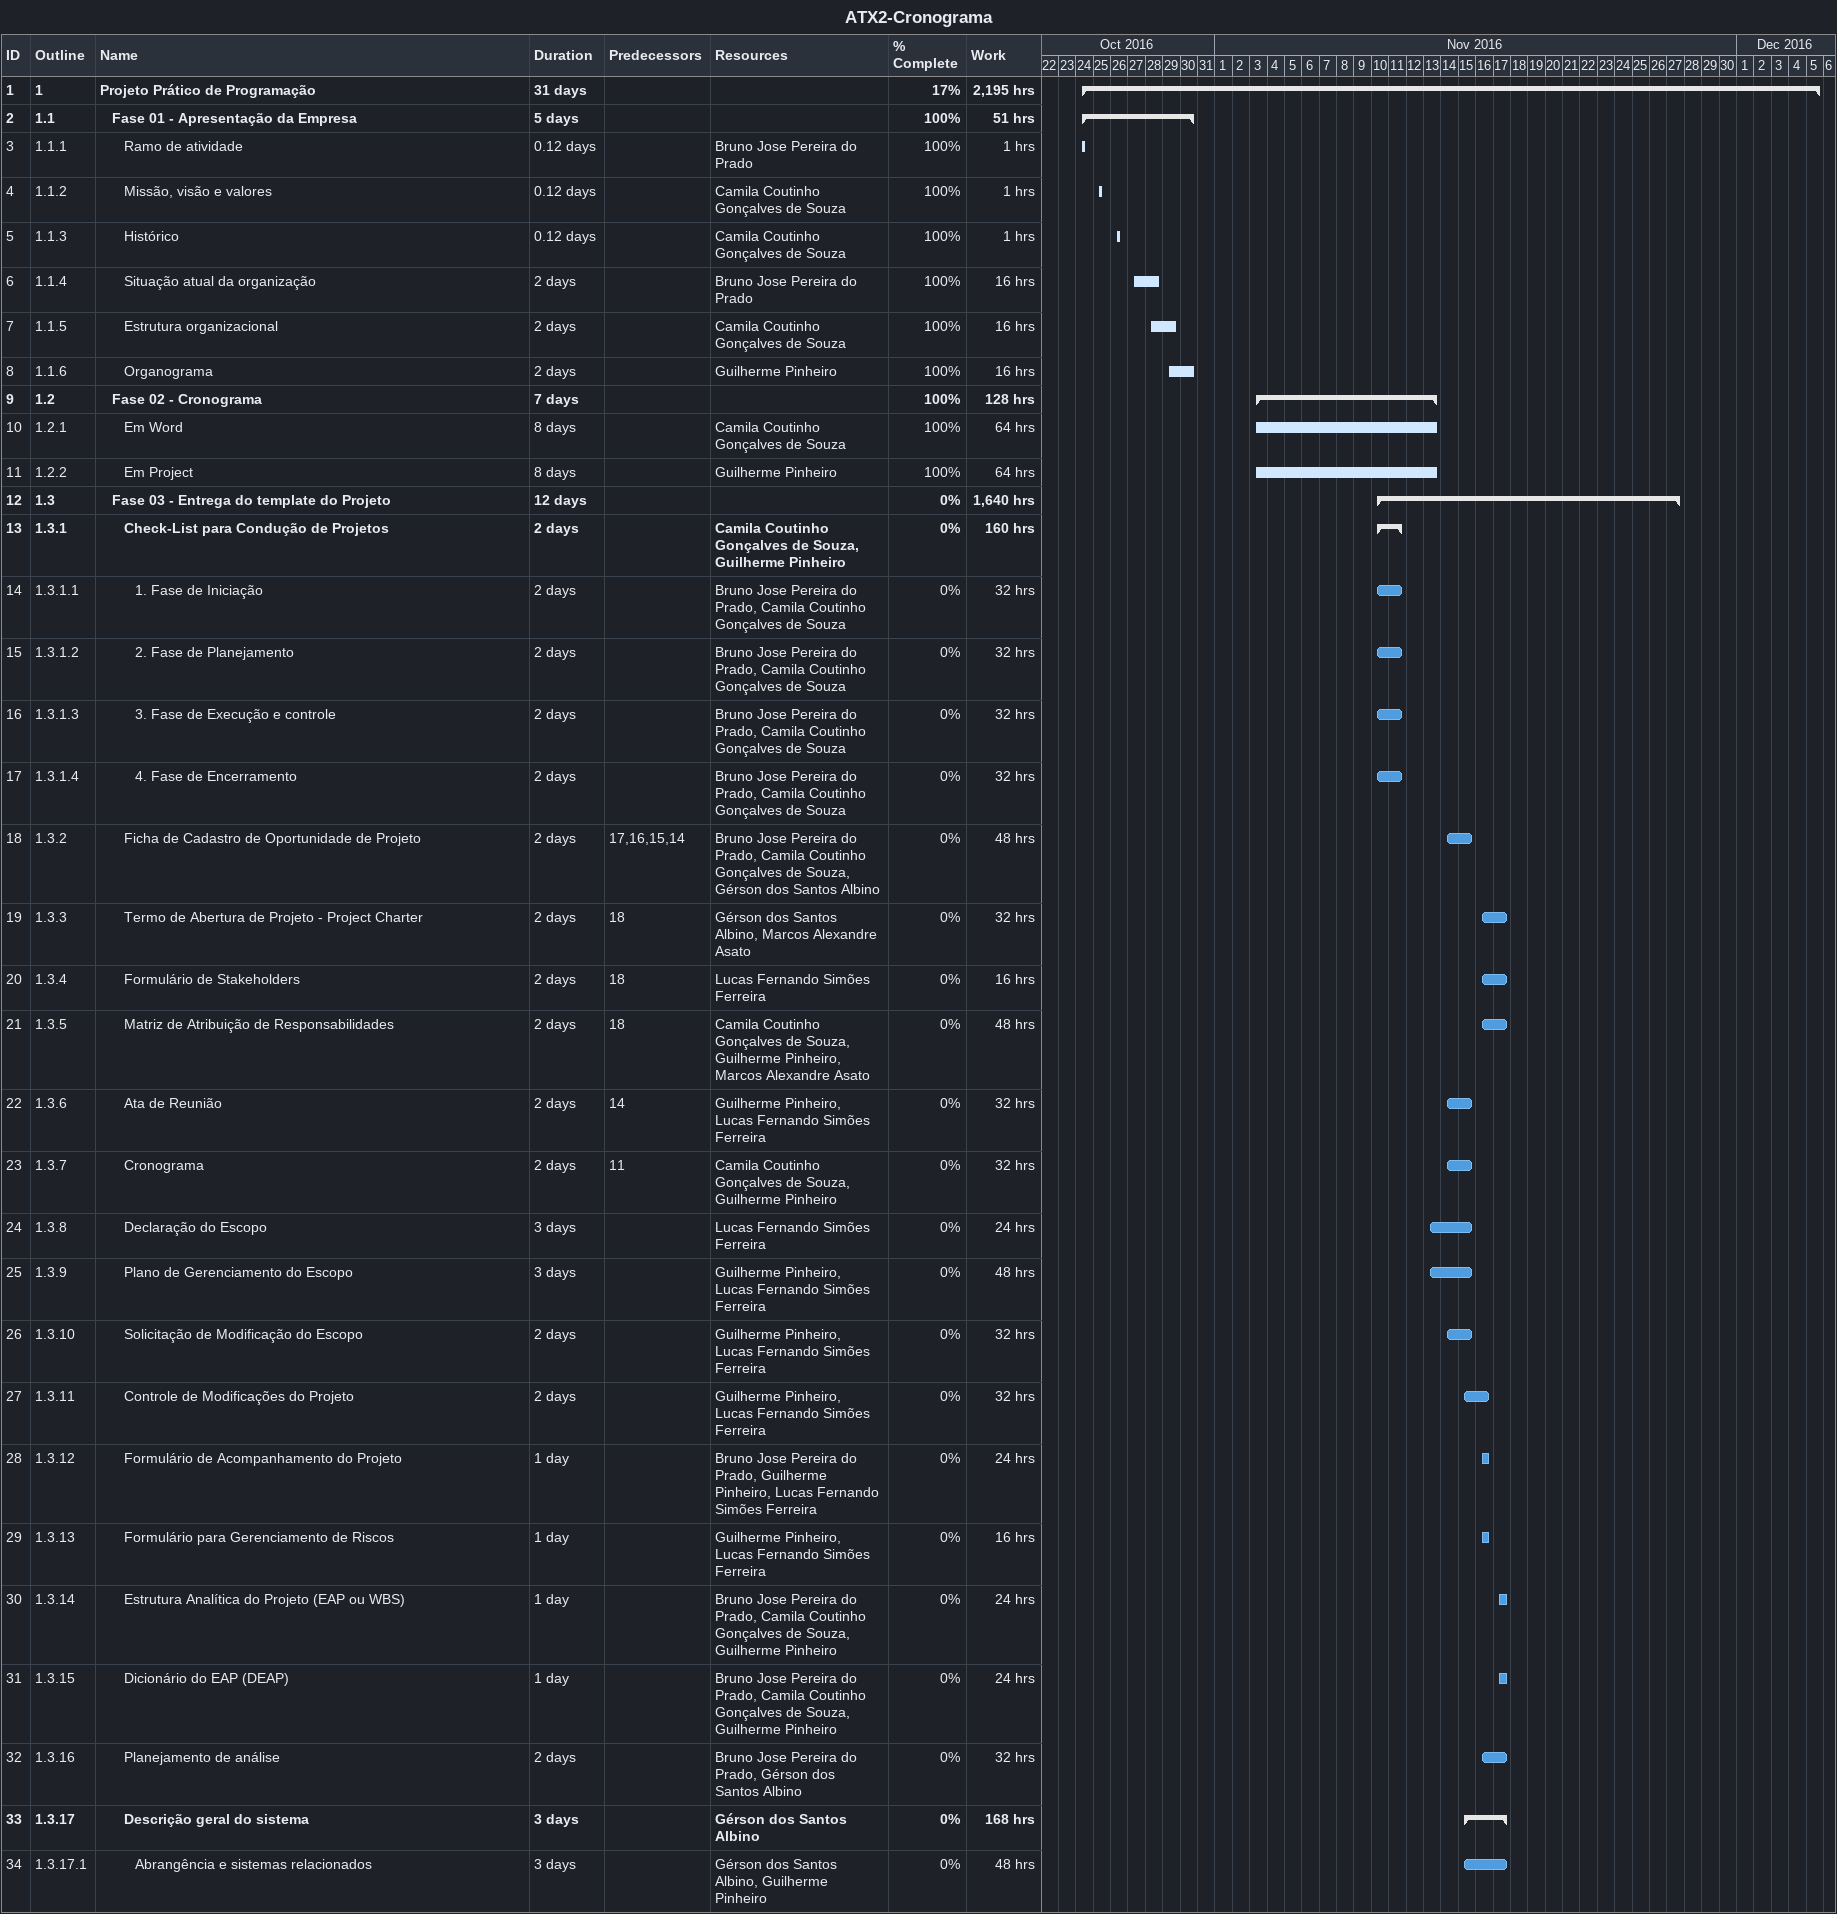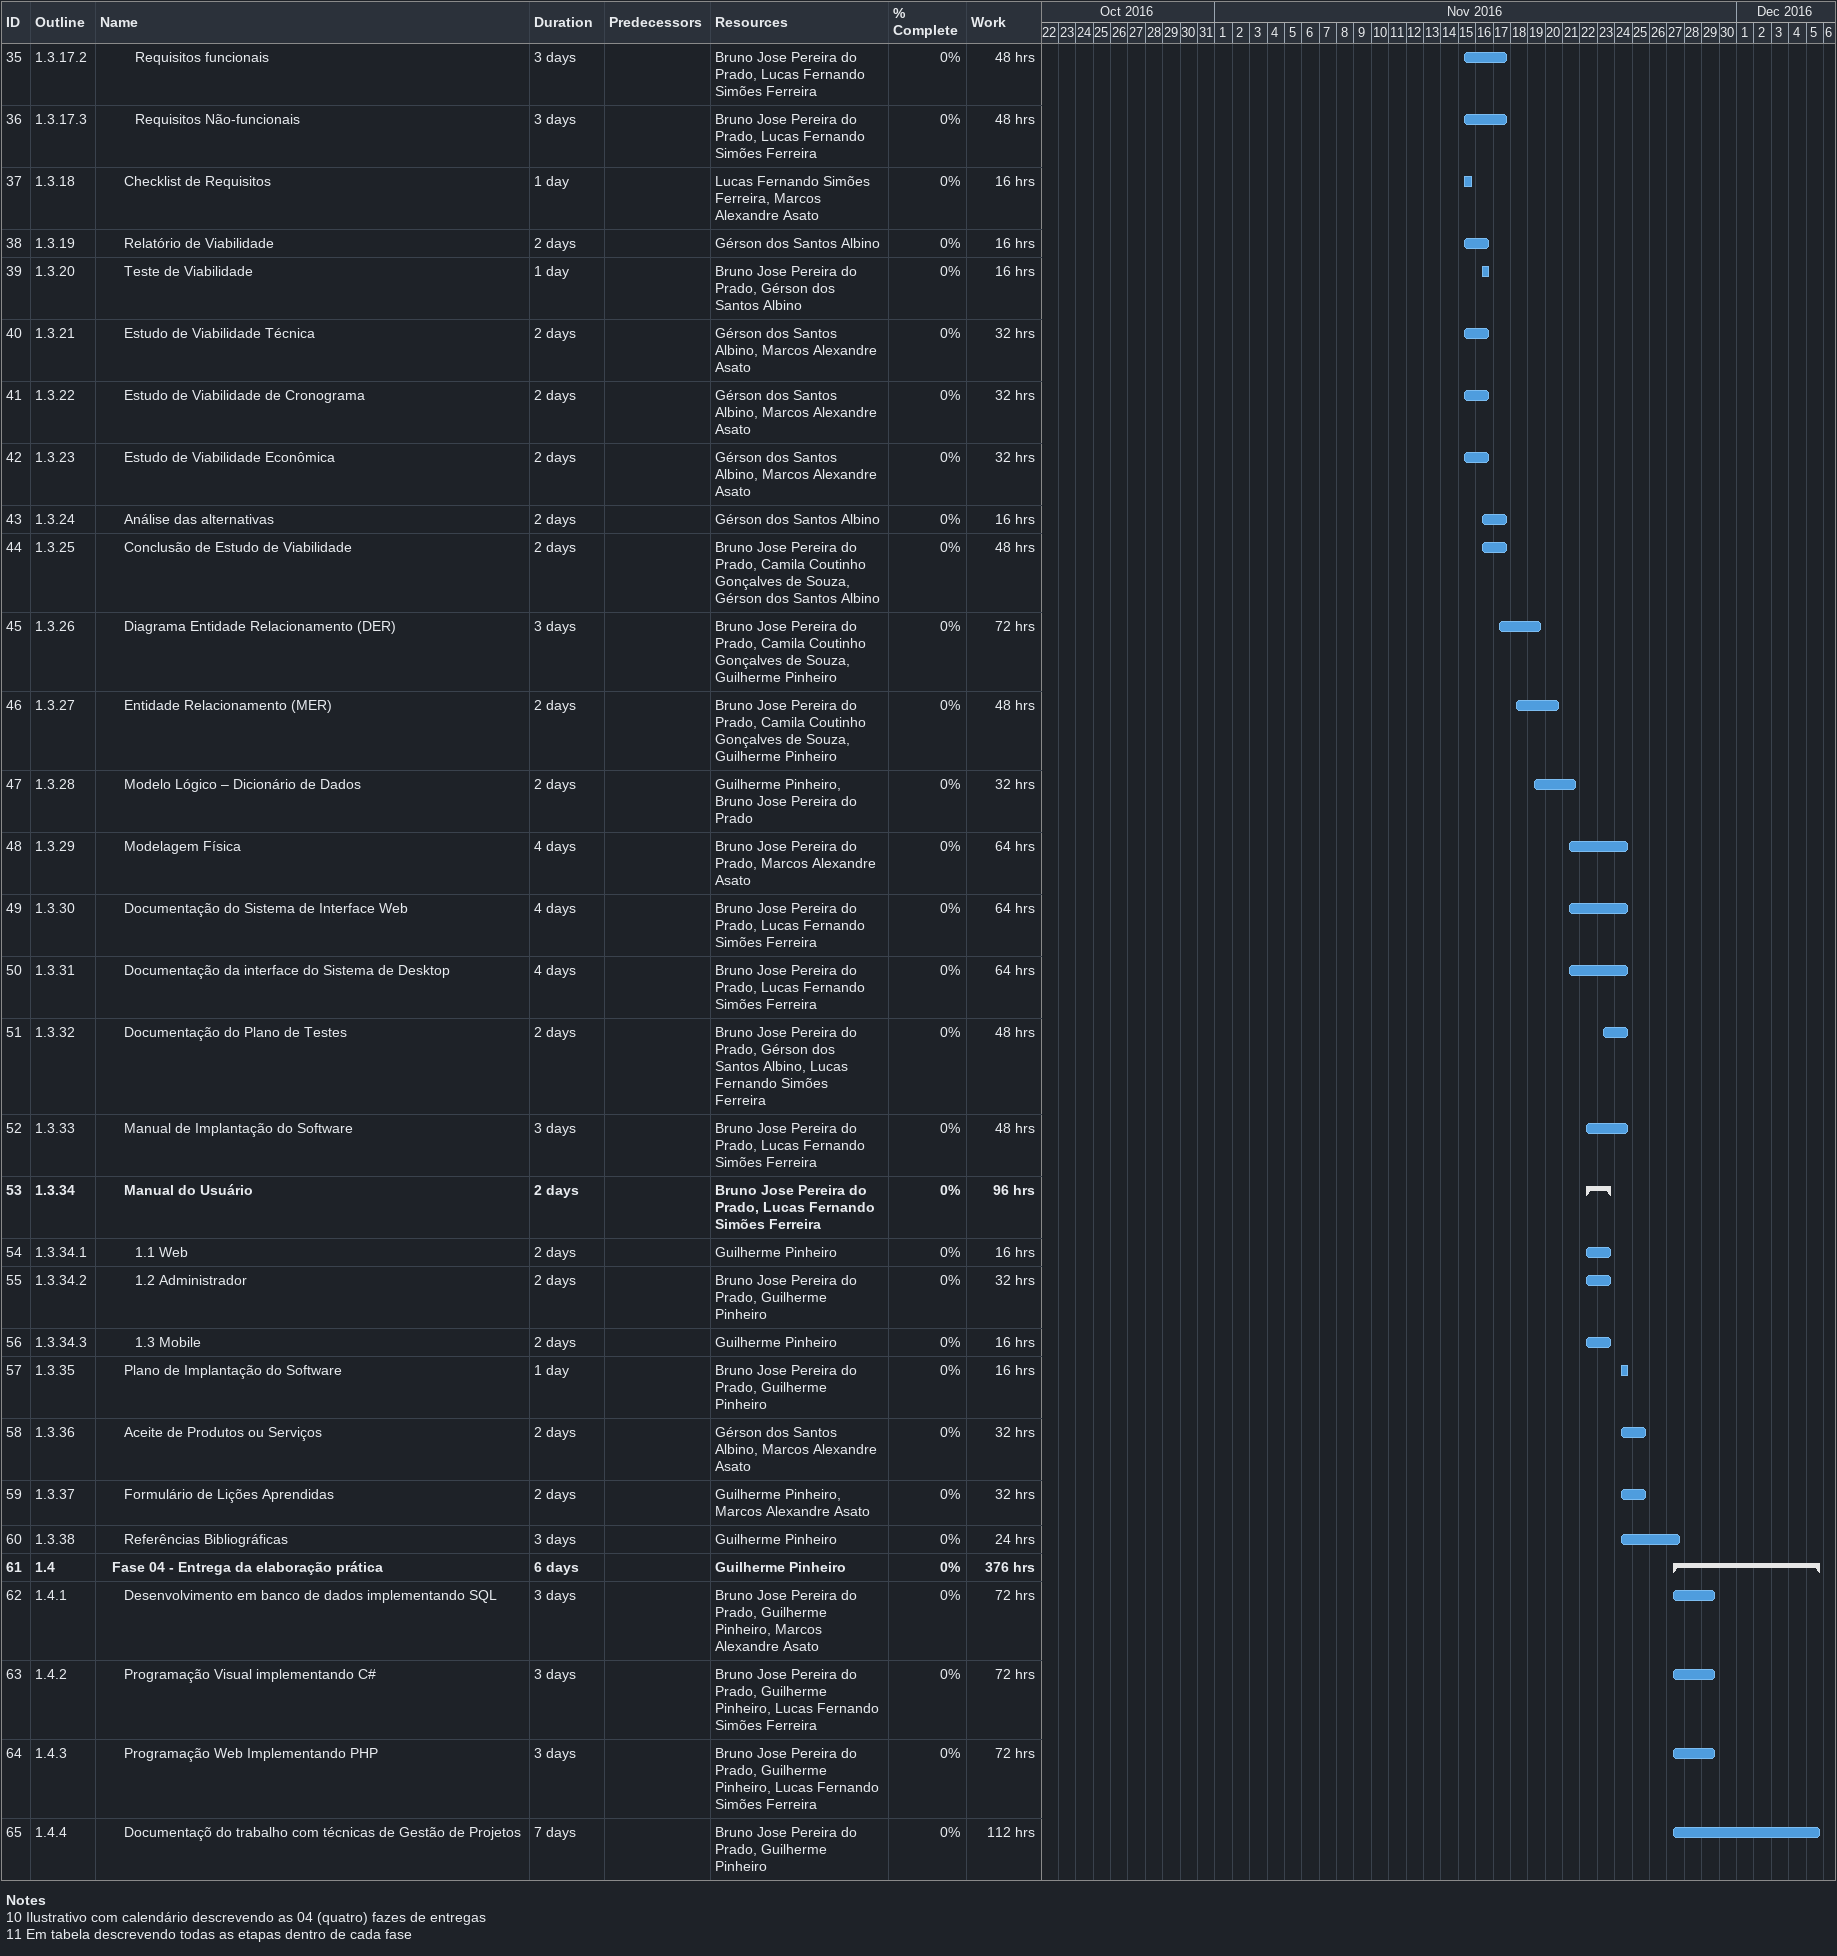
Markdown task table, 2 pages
ATX2-Cronograma

| ID | WBS | Task | Duration | Start | Finish | Predecessors | Resources | % complete | Work (h) |
|---|---|---|---|---|---|---|---|---|---|
| 1 | 1 | **Projeto Prático de Programação** | 31d | 2016-10-24 | 2016-12-05 |  |  | 17 | 2195 |
| 2 | 1.1 | **Fase 01 - Apresentação da Empresa** | 5d | 2016-10-24 | 2016-10-30 |  |  | 100 | 51 |
| 3 | 1.1.1 | Ramo de atividade | 0.12d | 2016-10-24 | 2016-10-24 |  | Bruno Jose Pereira do Prado | 100 | 1 |
| 4 | 1.1.2 | Missão, visão e valores | 0.12d | 2016-10-25 | 2016-10-25 |  | Camila Coutinho Gonçalves de Souza | 100 | 1 |
| 5 | 1.1.3 | Histórico | 0.12d | 2016-10-26 | 2016-10-26 |  | Camila Coutinho Gonçalves de Souza | 100 | 1 |
| 6 | 1.1.4 | Situação atual da organização | 2d | 2016-10-27 | 2016-10-28 |  | Bruno Jose Pereira do Prado | 100 | 16 |
| 7 | 1.1.5 | Estrutura organizacional | 2d | 2016-10-28 | 2016-10-29 |  | Camila Coutinho Gonçalves de Souza | 100 | 16 |
| 8 | 1.1.6 | Organograma | 2d | 2016-10-29 | 2016-10-30 |  | Guilherme Pinheiro | 100 | 16 |
| 9 | 1.2 | **Fase 02 - Cronograma** | 7d | 2016-11-03 | 2016-11-13 |  |  | 100 | 128 |
| 10 | 1.2.1 | Em Word | 8d | 2016-11-03 | 2016-11-13 |  | Camila Coutinho Gonçalves de Souza | 100 | 64 |
| 11 | 1.2.2 | Em Project | 8d | 2016-11-03 | 2016-11-13 |  | Guilherme Pinheiro | 100 | 64 |
| 12 | 1.3 | **Fase 03 - Entrega do template do Projeto** | 12d | 2016-11-10 | 2016-11-27 |  |  | 0 | 1640 |
| 13 | 1.3.1 | **Check-List para Condução de Projetos** | 2d | 2016-11-10 | 2016-11-11 |  | Camila Coutinho Gonçalves de Souza, Guilherme Pinheiro | 0 | 160 |
| 14 | 1.3.1.1 | 1. Fase de Iniciação | 2d | 2016-11-10 | 2016-11-11 |  | Bruno Jose Pereira do Prado, Camila Coutinho Gonçalves de Souza | 0 | 32 |
| 15 | 1.3.1.2 | 2. Fase de Planejamento | 2d | 2016-11-10 | 2016-11-11 |  | Bruno Jose Pereira do Prado, Camila Coutinho Gonçalves de Souza | 0 | 32 |
| 16 | 1.3.1.3 | 3. Fase de Execução e controle | 2d | 2016-11-10 | 2016-11-11 |  | Bruno Jose Pereira do Prado, Camila Coutinho Gonçalves de Souza | 0 | 32 |
| 17 | 1.3.1.4 | 4. Fase de Encerramento | 2d | 2016-11-10 | 2016-11-11 |  | Bruno Jose Pereira do Prado, Camila Coutinho Gonçalves de Souza | 0 | 32 |
| 18 | 1.3.2 | Ficha de Cadastro de Oportunidade de Projeto | 2d | 2016-11-14 | 2016-11-15 | 17, 16, 15, 14 | Bruno Jose Pereira do Prado, Camila Coutinho Gonçalves de Souza, Gérson dos Santos Albino | 0 | 48 |
| 19 | 1.3.3 | Termo de Abertura de Projeto - Project Charter | 2d | 2016-11-16 | 2016-11-17 | 18 | Gérson dos Santos Albino, Marcos Alexandre Asato | 0 | 32 |
| 20 | 1.3.4 | Formulário de Stakeholders | 2d | 2016-11-16 | 2016-11-17 | 18 | Lucas Fernando Simões Ferreira | 0 | 16 |
| 21 | 1.3.5 | Matriz de Atribuição de Responsabilidades | 2d | 2016-11-16 | 2016-11-17 | 18 | Camila Coutinho Gonçalves de Souza, Guilherme Pinheiro, Marcos Alexandre Asato | 0 | 48 |
| 22 | 1.3.6 | Ata de Reunião | 2d | 2016-11-14 | 2016-11-15 | 14 | Guilherme Pinheiro, Lucas Fernando Simões Ferreira | 0 | 32 |
| 23 | 1.3.7 | Cronograma | 2d | 2016-11-14 | 2016-11-15 | 11 | Camila Coutinho Gonçalves de Souza, Guilherme Pinheiro | 0 | 32 |
| 24 | 1.3.8 | Declaração do Escopo | 3d | 2016-11-13 | 2016-11-15 |  | Lucas Fernando Simões Ferreira | 0 | 24 |
| 25 | 1.3.9 | Plano de Gerenciamento do Escopo | 3d | 2016-11-13 | 2016-11-15 |  | Guilherme Pinheiro, Lucas Fernando Simões Ferreira | 0 | 48 |
| 26 | 1.3.10 | Solicitação de Modificação do Escopo | 2d | 2016-11-14 | 2016-11-15 |  | Guilherme Pinheiro, Lucas Fernando Simões Ferreira | 0 | 32 |
| 27 | 1.3.11 | Controle de Modificações do Projeto | 2d | 2016-11-15 | 2016-11-16 |  | Guilherme Pinheiro, Lucas Fernando Simões Ferreira | 0 | 32 |
| 28 | 1.3.12 | Formulário de Acompanhamento do Projeto | 1d | 2016-11-16 | 2016-11-16 |  | Bruno Jose Pereira do Prado, Guilherme Pinheiro, Lucas Fernando Simões Ferreira | 0 | 24 |
| 29 | 1.3.13 | Formulário para Gerenciamento de Riscos | 1d | 2016-11-16 | 2016-11-16 |  | Guilherme Pinheiro, Lucas Fernando Simões Ferreira | 0 | 16 |
| 30 | 1.3.14 | Estrutura Analítica do Projeto (EAP ou WBS) | 1d | 2016-11-17 | 2016-11-17 |  | Bruno Jose Pereira do Prado, Camila Coutinho Gonçalves de Souza, Guilherme Pinheiro | 0 | 24 |
| 31 | 1.3.15 | Dicionário do EAP (DEAP) | 1d | 2016-11-17 | 2016-11-17 |  | Bruno Jose Pereira do Prado, Camila Coutinho Gonçalves de Souza, Guilherme Pinheiro | 0 | 24 |
| 32 | 1.3.16 | Planejamento de análise | 2d | 2016-11-16 | 2016-11-17 |  | Bruno Jose Pereira do Prado, Gérson dos Santos Albino | 0 | 32 |
| 33 | 1.3.17 | **Descrição geral do sistema** | 3d | 2016-11-15 | 2016-11-17 |  | Gérson dos Santos Albino | 0 | 168 |
| 34 | 1.3.17.1 | Abrangência e sistemas relacionados | 3d | 2016-11-15 | 2016-11-17 |  | Gérson dos Santos Albino, Guilherme Pinheiro | 0 | 48 |
| 35 | 1.3.17.2 | Requisitos funcionais | 3d | 2016-11-15 | 2016-11-17 |  | Bruno Jose Pereira do Prado, Lucas Fernando Simões Ferreira | 0 | 48 |
| 36 | 1.3.17.3 | Requisitos Não-funcionais | 3d | 2016-11-15 | 2016-11-17 |  | Bruno Jose Pereira do Prado, Lucas Fernando Simões Ferreira | 0 | 48 |
| 37 | 1.3.18 | Checklist de Requisitos | 1d | 2016-11-15 | 2016-11-15 |  | Lucas Fernando Simões Ferreira, Marcos Alexandre Asato | 0 | 16 |
| 38 | 1.3.19 | Relatório de Viabilidade | 2d | 2016-11-15 | 2016-11-16 |  | Gérson dos Santos Albino | 0 | 16 |
| 39 | 1.3.20 | Teste de Viabilidade | 1d | 2016-11-16 | 2016-11-16 |  | Bruno Jose Pereira do Prado, Gérson dos Santos Albino | 0 | 16 |
| 40 | 1.3.21 | Estudo de Viabilidade Técnica | 2d | 2016-11-15 | 2016-11-16 |  | Gérson dos Santos Albino, Marcos Alexandre Asato | 0 | 32 |
| 41 | 1.3.22 | Estudo de Viabilidade de Cronograma | 2d | 2016-11-15 | 2016-11-16 |  | Gérson dos Santos Albino, Marcos Alexandre Asato | 0 | 32 |
| 42 | 1.3.23 | Estudo de Viabilidade Econômica | 2d | 2016-11-15 | 2016-11-16 |  | Gérson dos Santos Albino, Marcos Alexandre Asato | 0 | 32 |
| 43 | 1.3.24 | Análise das alternativas | 2d | 2016-11-16 | 2016-11-17 |  | Gérson dos Santos Albino | 0 | 16 |
| 44 | 1.3.25 | Conclusão de Estudo de Viabilidade | 2d | 2016-11-16 | 2016-11-17 |  | Bruno Jose Pereira do Prado, Camila Coutinho Gonçalves de Souza, Gérson dos Santos Albino | 0 | 48 |
| 45 | 1.3.26 | Diagrama Entidade Relacionamento (DER) | 3d | 2016-11-17 | 2016-11-19 |  | Bruno Jose Pereira do Prado, Camila Coutinho Gonçalves de Souza, Guilherme Pinheiro | 0 | 72 |
| 46 | 1.3.27 | Entidade Relacionamento (MER) | 2d | 2016-11-18 | 2016-11-20 |  | Bruno Jose Pereira do Prado, Camila Coutinho Gonçalves de Souza, Guilherme Pinheiro | 0 | 48 |
| 47 | 1.3.28 | Modelo Lógico – Dicionário de Dados | 2d | 2016-11-19 | 2016-11-21 |  | Guilherme Pinheiro, Bruno Jose Pereira do Prado | 0 | 32 |
| 48 | 1.3.29 | Modelagem Física | 4d | 2016-11-21 | 2016-11-24 |  | Bruno Jose Pereira do Prado, Marcos Alexandre Asato | 0 | 64 |
| 49 | 1.3.30 | Documentação do Sistema de Interface Web | 4d | 2016-11-21 | 2016-11-24 |  | Bruno Jose Pereira do Prado, Lucas Fernando Simões Ferreira | 0 | 64 |
| 50 | 1.3.31 | Documentação da interface do Sistema de Desktop | 4d | 2016-11-21 | 2016-11-24 |  | Bruno Jose Pereira do Prado, Lucas Fernando Simões Ferreira | 0 | 64 |
| 51 | 1.3.32 | Documentação do Plano de Testes | 2d | 2016-11-23 | 2016-11-24 |  | Bruno Jose Pereira do Prado, Gérson dos Santos Albino, Lucas Fernando Simões Ferreira | 0 | 48 |
| 52 | 1.3.33 | Manual de Implantação do Software | 3d | 2016-11-22 | 2016-11-24 |  | Bruno Jose Pereira do Prado, Lucas Fernando Simões Ferreira | 0 | 48 |
| 53 | 1.3.34 | **Manual do Usuário** | 2d | 2016-11-22 | 2016-11-23 |  | Bruno Jose Pereira do Prado, Lucas Fernando Simões Ferreira | 0 | 96 |
| 54 | 1.3.34.1 | 1.1 Web | 2d | 2016-11-22 | 2016-11-23 |  | Guilherme Pinheiro | 0 | 16 |
| 55 | 1.3.34.2 | 1.2 Administrador | 2d | 2016-11-22 | 2016-11-23 |  | Bruno Jose Pereira do Prado, Guilherme Pinheiro | 0 | 32 |
| 56 | 1.3.34.3 | 1.3 Mobile | 2d | 2016-11-22 | 2016-11-23 |  | Guilherme Pinheiro | 0 | 16 |
| 57 | 1.3.35 | Plano de Implantação do Software | 1d | 2016-11-24 | 2016-11-24 |  | Bruno Jose Pereira do Prado, Guilherme Pinheiro | 0 | 16 |
| 58 | 1.3.36 | Aceite de Produtos ou Serviços | 2d | 2016-11-24 | 2016-11-25 |  | Gérson dos Santos Albino, Marcos Alexandre Asato | 0 | 32 |
| 59 | 1.3.37 | Formulário de Lições Aprendidas | 2d | 2016-11-24 | 2016-11-25 |  | Guilherme Pinheiro, Marcos Alexandre Asato | 0 | 32 |
| 60 | 1.3.38 | Referências Bibliográficas | 3d | 2016-11-24 | 2016-11-27 |  | Guilherme Pinheiro | 0 | 24 |
| 61 | 1.4 | **Fase 04 - Entrega da elaboração prática** | 6d | 2016-11-27 | 2016-12-05 |  | Guilherme Pinheiro | 0 | 376 |
| 62 | 1.4.1 | Desenvolvimento em banco de dados implementando SQL | 3d | 2016-11-27 | 2016-11-29 |  | Bruno Jose Pereira do Prado, Guilherme Pinheiro, Marcos Alexandre Asato | 0 | 72 |
| 63 | 1.4.2 | Programação Visual implementando C# | 3d | 2016-11-27 | 2016-11-29 |  | Bruno Jose Pereira do Prado, Guilherme Pinheiro, Lucas Fernando Simões Ferreira | 0 | 72 |
| 64 | 1.4.3 | Programação Web Implementando PHP | 3d | 2016-11-27 | 2016-11-29 |  | Bruno Jose Pereira do Prado, Guilherme Pinheiro, Lucas Fernando Simões Ferreira | 0 | 72 |
| 65 | 1.4.4 | Documentaçõ do trabalho com técnicas de Gestão de Projetos | 7d | 2016-11-27 | 2016-12-05 |  | Bruno Jose Pereira do Prado, Guilherme Pinheiro | 0 | 112 |

Notes
- 10: Ilustrativo com calendário descrevendo as 04 (quatro) fazes de entregas
- 11: Em tabela descrevendo todas as etapas dentro de cada fase
